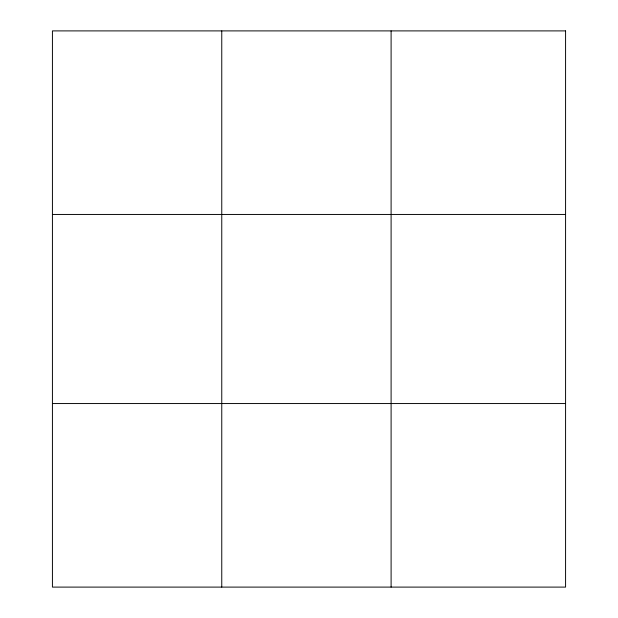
<?xml version="1.0" encoding="UTF-8"?>
<svg xmlns="http://www.w3.org/2000/svg" width="618" height="618" viewBox="0 0 618 618"><rect width="100%" height="100%" fill="white"/><g stroke="black" fill="none" stroke-linecap="round" stroke-linejoin="round"><path stroke-width="0.93" d="M221.762 587.1L221.762 30.9M391.101 587.1L391.101 30.9M52.422 214.446L565.578 214.446M52.422 403.554L565.578 403.554M565.578 30.9L565.578 587.1L52.422 587.1L52.422 30.9L565.578 30.9"/></g></svg>
